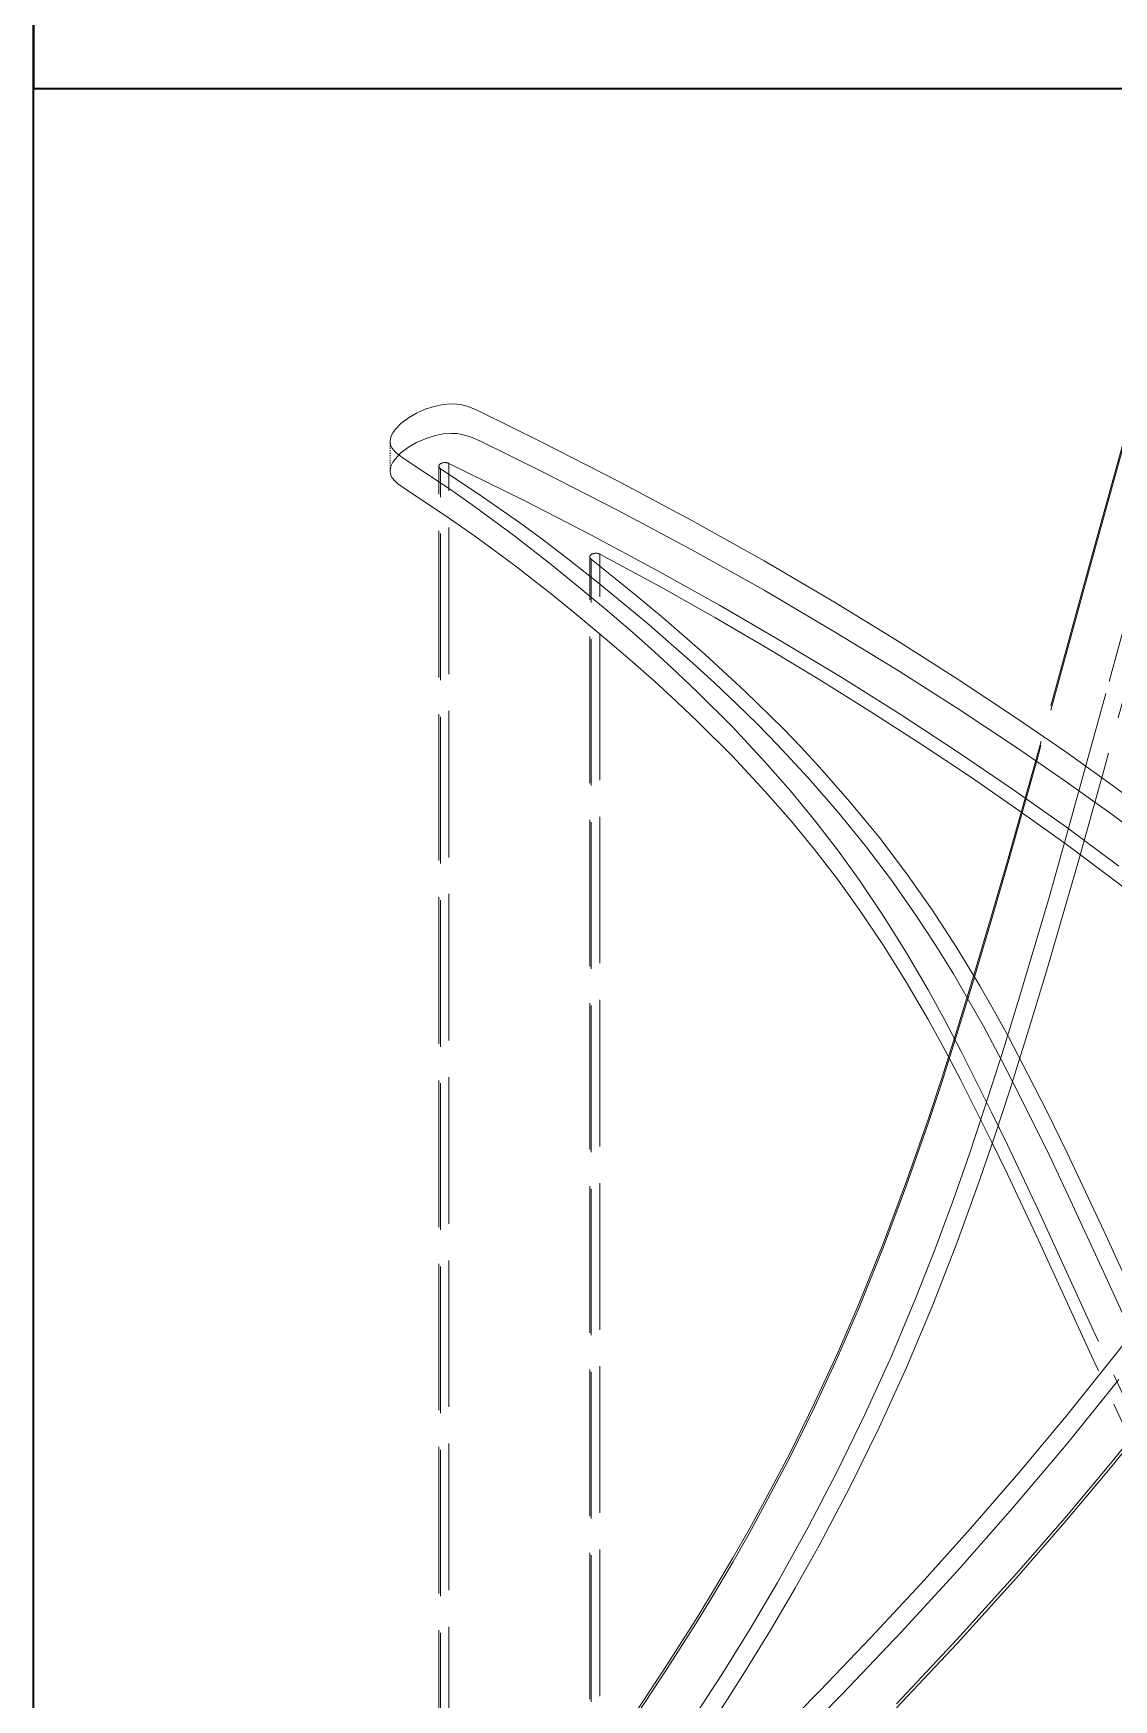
# Model space of a CAD drawing. Header units: millimetres. Extents: x 2197 to 34309, y 1850 to 24558.
# Drawn here: x 13736.8 to 13825.3, y 11300.1 to 11436.6 of the extents above; entities that cross this region are included whole.
import ezdxf

# ---------------------------------------------------------------- set-up
doc = ezdxf.new("R2010")
doc.units = ezdxf.units.MM
doc.linetypes.add('DASHED', pattern=[15, 12, -3])

# ---------------------------------------------------------------- blocks, each defined once
blk = doc.blocks.new('A$C637D7238')
at = {"color": 7, "lineweight": 35}
for p, q in [((53, 0), (53, 2540)), ((53, 1266), (837, 1266))]:
    blk.add_line(p, q, dxfattribs=at)
at = {"color": 7, "lineweight": 35, "ltscale": 0.013333}
blk.add_line((53, 1274), (53, 1266), dxfattribs=at)
at = {"color": 7, "linetype": 'DASHED', "lineweight": 13}
for p, q in [((53, 95.74), (53, 1270)), ((86.2, 422.79), (86.2, 1235.08)), ((86.33, 422.56), (86.33, 1234.88)), ((87.01, 423.06), (87.01, 1235.31)), ((99.39, 414.39), (99.39, 1227.88)), ((98.56, 414.13), (98.56, 1227.66)), ((98.66, 413.93), (98.66, 1227.48))]:
    blk.add_line(p, q, dxfattribs=at)
at = {"color": 7, "linetype": 'DASHED', "lineweight": 13, "ltscale": 0.00402}
blk.add_line((82.21, 1234.7), (82.21, 1237.11), dxfattribs=at)
at = {"color": 7, "linetype": 'DASHED', "lineweight": 13}
for points in [[(153.08, 1276.14), (149.33, 1262.59), (146.49, 1252.44), (139.47, 1227.03), (135.29, 1211.78), (132.76, 1202.78), (131.46, 1198.29), (129.98, 1193.33), (128.46, 1188.37), (127.38, 1184.98), (126.26, 1181.61), (124.5, 1176.55), (122.61, 1171.51), (120.61, 1166.55), (118.83, 1162.45), (116.95, 1158.39), (114.98, 1154.37), (112.9, 1150.41), (111.61, 1148.04), (110.28, 1145.7), (108.86, 1143.3), (107.41, 1140.92), (104.96, 1137.06), (102.43, 1133.25)], [(153.08, 1275.8), (149.33, 1262.25), (146.49, 1252.1), (139.47, 1226.69), (135.29, 1211.45), (132.76, 1202.44), (131.46, 1197.95), (129.98, 1192.99), (128.46, 1188.03), (127.38, 1184.64), (126.26, 1181.27), (124.5, 1176.21), (122.61, 1171.17), (120.61, 1166.21), (118.83, 1162.11), (116.95, 1158.05), (114.98, 1154.03), (112.9, 1150.07), (111.61, 1147.7), (110.28, 1145.36), (108.86, 1142.96), (107.41, 1140.58), (104.96, 1136.72), (102.43, 1132.91)], [(157.78, 1277.76), (154.7, 1266.62), (151.2, 1254.09), (144.25, 1229.02), (140.82, 1216.47), (137.74, 1205.33), (136.16, 1199.78), (133.7, 1191.46), (132.32, 1186.99), (130.89, 1182.53), (129.64, 1178.79), (128.33, 1175.06), (126.83, 1171.01), (125.26, 1167), (123.25, 1162.22), (121.11, 1157.49), (118.84, 1152.83), (116.45, 1148.22), (113.92, 1143.69), (111.68, 1139.91), (109.36, 1136.17), (106.96, 1132.48)], [(123.67, 1133.76), (128.64, 1139.05), (133.49, 1144.42), (137.45, 1148.97), (141.32, 1153.59), (145.1, 1158.28)], [(114.23, 1129.51), (119.19, 1134.52), (124.04, 1139.62), (128.66, 1144.65), (133.17, 1149.78), (137.58, 1154.99), (141.88, 1160.3)], [(123.67, 1133.42), (128.64, 1138.71), (133.49, 1144.08), (137.45, 1148.63), (141.32, 1153.25), (145.1, 1157.94)], [(89.55, 1239.56), (88.94, 1239.84), (88.61, 1239.96), (88.09, 1240.1), (87.68, 1240.16), (87.23, 1240.18), (86.54, 1240.13), (85.81, 1239.98), (85.08, 1239.74), (84.37, 1239.43), (83.72, 1239.05), (83.09, 1238.58), (82.61, 1238.08), (82.43, 1237.82), (82.3, 1237.56), (82.23, 1237.33), (82.21, 1237.11)], [(89.55, 1239.56), (94.63, 1237.06), (100.88, 1233.87), (106.92, 1230.65), (112.83, 1227.34), (118.6, 1223.95), (123.67, 1220.85), (128.64, 1217.68), (133.49, 1214.46), (137.45, 1211.74), (141.32, 1208.97), (145.1, 1206.16)], [(89.55, 1237.15), (88.94, 1237.43), (88.61, 1237.55), (88.09, 1237.69), (87.68, 1237.75), (87.23, 1237.77), (86.54, 1237.72), (85.81, 1237.57), (85.08, 1237.33), (84.37, 1237.02), (83.72, 1236.64), (83.09, 1236.17), (82.61, 1235.67), (82.43, 1235.41), (82.3, 1235.14), (82.23, 1234.92), (82.21, 1234.7)], [(82.21, 1237.11), (82.24, 1236.83), (82.36, 1236.58), (82.61, 1236.26), (82.84, 1236.06), (83.36, 1235.69)], [(89.55, 1237.15), (94.63, 1234.65), (100.88, 1231.46), (106.92, 1228.24), (112.83, 1224.93), (118.6, 1221.53), (123.67, 1218.43), (128.64, 1215.26), (133.49, 1212.05), (137.45, 1209.33), (141.32, 1206.56), (145.1, 1203.75)], [(82.21, 1234.7), (82.24, 1234.42), (82.36, 1234.16), (82.61, 1233.85), (82.84, 1233.65), (83.36, 1233.28)], [(146.49, 1149.8), (139.47, 1165.01), (135.29, 1174.14), (132.76, 1179.53), (131.46, 1182.21), (128.94, 1187.23), (127.62, 1189.72), (126.26, 1192.2), (124.5, 1195.23), (122.61, 1198.24), (120.61, 1201.21), (118.83, 1203.67), (116.95, 1206.1), (114.98, 1208.5), (112.9, 1210.88), (110.23, 1213.74), (107.41, 1216.56), (105.66, 1218.23), (103.86, 1219.88), (101.86, 1221.65), (99.82, 1223.4), (97.63, 1225.22), (95.39, 1227.03), (92.3, 1229.44), (89.11, 1231.79), (87.07, 1233.22), (83.36, 1235.69)], [(144.25, 1161.21), (140.82, 1168.72), (137.74, 1175.38), (136.16, 1178.71), (133.7, 1183.69), (132.27, 1186.46), (130.79, 1189.23), (129.58, 1191.37), (128.33, 1193.51), (126.83, 1195.93), (125.26, 1198.33), (123.25, 1201.19), (121.11, 1204.02), (118.84, 1206.82), (116.45, 1209.57), (113.92, 1212.28), (112.28, 1213.96), (110.58, 1215.62), (108.79, 1217.32), (106.96, 1218.99), (103.22, 1222.25), (99.34, 1225.45), (97, 1227.3), (94.62, 1229.13), (92.81, 1230.46), (89.43, 1232.82), (86.33, 1234.88)], [(87.01, 1235.31), (93.13, 1232.29), (98.63, 1229.47), (104.03, 1226.58), (109.18, 1223.71), (114.23, 1220.77), (119.19, 1217.78), (124.04, 1214.72), (128.66, 1211.71), (133.17, 1208.64), (137.58, 1205.52), (141.88, 1202.34)], [(146.49, 1147.39), (139.47, 1162.6), (135.29, 1171.73), (132.76, 1177.12), (131.46, 1179.8), (128.94, 1184.82), (127.62, 1187.31), (126.26, 1189.79), (124.5, 1192.82), (122.61, 1195.83), (120.61, 1198.8), (118.83, 1201.26), (116.95, 1203.69), (114.98, 1206.09), (112.9, 1208.47), (110.23, 1211.33), (107.41, 1214.15), (105.66, 1215.81), (103.86, 1217.47), (101.86, 1219.24), (99.82, 1220.99), (97.63, 1222.81), (95.39, 1224.62), (92.3, 1227.03), (89.11, 1229.38), (87.07, 1230.81), (83.36, 1233.28)], [(99.39, 1227.88), (104.4, 1225.17), (108.8, 1222.69), (113.14, 1220.16), (117.4, 1217.59), (121.58, 1214.98), (125.7, 1212.33), (129.73, 1209.64), (133.69, 1206.9), (137.56, 1204.13), (141.81, 1200.94), (145.96, 1197.7), (150.01, 1194.4), (153.99, 1191.04), (159.43, 1186.29), (162.11, 1183.88), (164.75, 1181.44), (167.56, 1178.78), (170.29, 1176.11), (172.92, 1173.42), (175.46, 1170.73)], [(117.33, 1210.47), (115.88, 1212.04), (114.38, 1213.6), (111.26, 1216.66), (108, 1219.67), (104.6, 1222.63), (102.36, 1224.51), (98.66, 1227.48)], [(144.99, 1226.05), (140.67, 1210.28), (138.65, 1203.04), (136.03, 1194.01)], [(99.39, 1117.64), (104.4, 1122.17), (108.8, 1126.31), (113.14, 1130.53), (117.4, 1134.82), (121.58, 1139.18), (125.7, 1143.61), (129.73, 1148.11), (133.69, 1152.68), (137.56, 1157.32), (141.81, 1162.64), (145.96, 1168.05), (150.01, 1173.57), (153.99, 1179.18), (156.72, 1183.13), (159.43, 1187.12), (162.11, 1191.15), (164.75, 1195.21), (167.56, 1199.66), (170.29, 1204.13), (172.92, 1208.61), (175.46, 1213.11)], [(136.03, 1182.16), (134.46, 1185.26), (132.84, 1188.36), (131.69, 1190.45), (130.49, 1192.54), (128.6, 1195.66), (126.58, 1198.76), (124.48, 1201.75), (122.24, 1204.7), (119.85, 1207.61), (117.33, 1210.47)], [(136.03, 1194.01), (134.52, 1189), (132.95, 1184.01), (131.74, 1180.34), (130.49, 1176.68), (128.6, 1171.46), (126.58, 1166.28), (124.48, 1161.29), (122.24, 1156.37), (119.85, 1151.51), (117.33, 1146.72)], [(144.99, 1162.98), (140.67, 1172.42), (137.61, 1178.92), (136.03, 1182.16)], [(117.33, 1146.72), (115.38, 1143.22), (113.36, 1139.78), (111.26, 1136.37), (109.65, 1133.85), (108, 1131.35), (104.6, 1126.41), (102.36, 1123.27), (100.06, 1120.17), (98.66, 1118.31)]]:
    blk.add_lwpolyline(points, dxfattribs=at)
for centre, start_param, end_param in [((86.7, 1235.08), 0.883357, 3.141575), ((86.7, 1235.08), 3.141575, 3.878479), ((99.06, 1227.66), 0.842108, 3.141629), ((99.06, 1227.66), 3.141629, 3.790096)]:
    blk.add_ellipse(centre, major_axis=(0.5, 0), ratio=0.594762, start_param=start_param, end_param=end_param, dxfattribs=at)
blk = doc.blocks.new('1')
at = {"color": 7}
blk.add_blockref('A$C637D7238', (13683.84, 10166.03), dxfattribs=at)

msp = doc.modelspace()

# ---------------------------------------------------------------- block references
msp.add_blockref('1', (0, 0))

doc.saveas('drawing.dxf')
